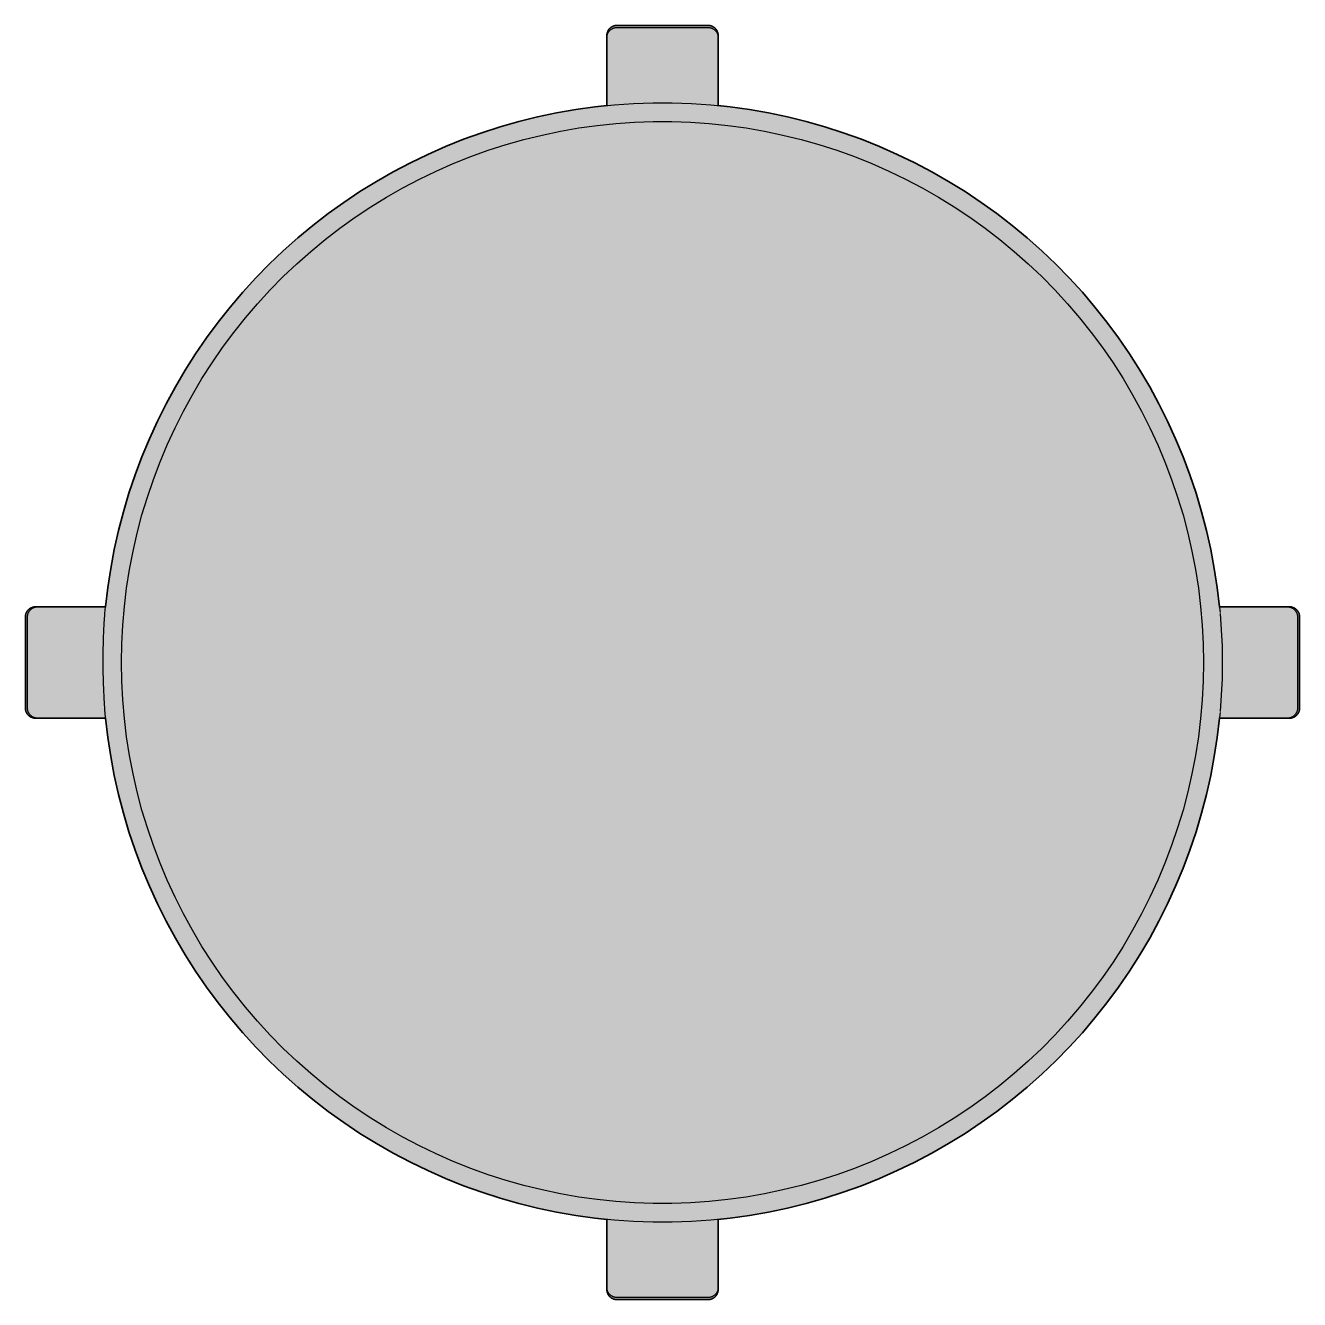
# Model space of a CAD drawing. Header units: millimetres. Extents: x 0 to 1155, y 0 to 480.
# Drawn here: x 766.2 to 1155.4, y 31.6 to 420.8 of the extents above; entities that cross this region are included whole.
import ezdxf

# ---------------------------------------------------------------- set-up
doc = ezdxf.new("R2010")
doc.units = ezdxf.units.MM
doc.layers.add('Blocks', color=7, linetype='Continuous')
doc.layers.add('Blocks$Fill', color=7, linetype='Continuous', true_color=0xffffff)
doc.layers.add('Blocks$Inner', color=7, linetype='Continuous', lineweight=25, true_color=0x007f00)
doc.layers.add('Blocks$Outline', color=7, linetype='Continuous', lineweight=35, true_color=0xff3f3f)

# ---------------------------------------------------------------- blocks, each defined once
blk = doc.blocks.new('Revolver Stool Top')
at = {"layer": 'Blocks$Fill'}
blk.add_hatch(color=256, dxfattribs=at).paths.add_polyline_path([(-233.48, 307.43), (-234.11, 307.43), (-234.22, 307.42), (-234.32, 307.42), (-234.43, 307.4), (-234.53, 307.39), (-234.63, 307.37), (-234.74, 307.34), (-234.84, 307.32), (-234.94, 307.29), (-235.04, 307.25), (-235.14, 307.22), (-235.24, 307.18), (-235.33, 307.13), (-235.42, 307.08), (-235.52, 307.03), (-235.61, 306.98), (-235.7, 306.92), (-235.78, 306.86), (-235.87, 306.8), (-235.95, 306.73), (-236.03, 306.67), (-236.11, 306.59), (-236.18, 306.52), (-236.25, 306.44), (-236.32, 306.36), (-236.39, 306.28), (-236.45, 306.2), (-236.51, 306.11), (-236.57, 306.03), (-236.63, 305.94), (-236.68, 305.84), (-236.73, 305.75), (-236.77, 305.66), (-236.81, 305.56), (-236.85, 305.46), (-236.89, 305.36), (-236.92, 305.26), (-236.94, 305.16), (-236.97, 305.06), (-236.99, 304.95), (-237.01, 304.85), (-237.02, 304.75), (-237.03, 304.64), (-237.03, 304.54), (-237.04, 276.43), (-237.03, 276.33), (-237.03, 276.22), (-237.02, 276.12), (-237.01, 276.01), (-236.99, 275.91), (-236.97, 275.8), (-236.94, 275.7), (-236.92, 275.6), (-236.89, 275.5), (-236.85, 275.4), (-236.81, 275.3), (-236.77, 275.21), (-236.73, 275.11), (-236.68, 275.02), (-236.63, 274.92), (-236.57, 274.83), (-236.51, 274.75), (-236.45, 274.66), (-236.39, 274.58), (-236.32, 274.5), (-236.25, 274.42), (-236.18, 274.34), (-236.11, 274.27), (-236.03, 274.19), (-235.95, 274.13), (-235.87, 274.06), (-235.78, 274), (-235.7, 273.94), (-235.61, 273.88), (-235.52, 273.83), (-235.42, 273.78), (-235.33, 273.73), (-235.24, 273.68), (-235.14, 273.64), (-235.04, 273.61), (-234.94, 273.57), (-234.84, 273.54), (-234.74, 273.52), (-234.63, 273.49), (-234.53, 273.47), (-234.43, 273.46), (-234.32, 273.45), (-234.22, 273.44), (-234.11, 273.43), (-234.01, 273.43), (-233.48, 273.43), (-212.59, 273.43), (-211.9, 267.55), (-211, 261.7), (-209.91, 255.88), (-208.61, 250.11), (-207.12, 244.38), (-205.42, 238.71), (-203.54, 233.1), (-201.45, 227.56), (-199.18, 222.09), (-196.72, 216.71), (-194.08, 211.41), (-191.25, 206.21), (-188.25, 201.11), (-185.07, 196.12), (-181.72, 191.24), (-178.21, 186.47), (-174.53, 181.84), (-170.69, 177.33), (-166.7, 172.96), (-162.56, 168.73), (-158.27, 164.64), (-153.85, 160.71), (-149.29, 156.93), (-144.61, 153.31), (-139.8, 149.86), (-134.88, 146.57), (-129.85, 143.46), (-124.71, 140.52), (-119.47, 137.77), (-114.14, 135.19), (-108.72, 132.8), (-103.23, 130.6), (-97.66, 128.59), (-92.03, 126.78), (-86.33, 125.16), (-80.59, 123.74), (-74.79, 122.52), (-68.96, 121.5), (-63.1, 120.68), (-59.43, 120.3), (-59.43, 99.42), (-59.43, 98.75), (-59.43, 98.65), (-59.42, 98.54), (-59.41, 98.44), (-59.39, 98.33), (-59.37, 98.23), (-59.35, 98.13), (-59.32, 98.02), (-59.29, 97.92), (-59.26, 97.82), (-59.22, 97.73), (-59.18, 97.63), (-59.13, 97.53), (-59.09, 97.44), (-59.04, 97.35), (-58.98, 97.26), (-58.93, 97.17), (-58.87, 97.08), (-58.8, 97), (-58.74, 96.91), (-58.67, 96.83), (-58.6, 96.76), (-58.52, 96.68), (-58.45, 96.61), (-58.37, 96.54), (-58.29, 96.47), (-58.2, 96.41), (-58.12, 96.35), (-58.03, 96.29), (-57.94, 96.24), (-57.85, 96.19), (-57.75, 96.14), (-57.66, 96.09), (-57.56, 96.05), (-57.46, 96.01), (-57.36, 95.98), (-57.26, 95.95), (-57.16, 95.92), (-57.06, 95.9), (-56.96, 95.87), (-56.85, 95.86), (-56.75, 95.84), (-56.64, 95.83), (-56.54, 95.83), (-56.43, 95.83), (-28.43, 95.83), (-28.33, 95.83), (-28.22, 95.83), (-28.12, 95.84), (-28.01, 95.86), (-27.91, 95.87), (-27.81, 95.9), (-27.7, 95.92), (-27.6, 95.95), (-27.5, 95.98), (-27.4, 96.01), (-27.3, 96.05), (-27.21, 96.09), (-27.11, 96.14), (-27.02, 96.19), (-26.93, 96.24), (-26.84, 96.29), (-26.75, 96.35), (-26.66, 96.41), (-26.58, 96.47), (-26.5, 96.54), (-26.42, 96.61), (-26.34, 96.68), (-26.27, 96.76), (-26.2, 96.83), (-26.13, 96.91), (-26.06, 97), (-26, 97.08), (-25.94, 97.17), (-25.88, 97.26), (-25.83, 97.35), (-25.78, 97.44), (-25.73, 97.53), (-25.69, 97.63), (-25.65, 97.73), (-25.61, 97.82), (-25.58, 97.92), (-25.55, 98.02), (-25.52, 98.13), (-25.5, 98.23), (-25.48, 98.33), (-25.46, 98.44), (-25.45, 98.54), (-25.44, 98.65), (-25.43, 98.75), (-25.43, 98.86), (-25.43, 99.42), (-25.43, 120.3), (-15.9, 121.5), (-10.07, 122.52), (-4.28, 123.74), (1.47, 125.16), (7.16, 126.78), (12.79, 128.59), (18.36, 130.6), (23.86, 132.8), (29.27, 135.19), (34.6, 137.77), (39.84, 140.52), (44.98, 143.46), (50.01, 146.57), (54.94, 149.86), (59.74, 153.31), (64.43, 156.93), (68.98, 160.71), (73.41, 164.64), (77.69, 168.73), (81.83, 172.96), (85.82, 177.33), (89.66, 181.84), (93.34, 186.47), (96.86, 191.24), (100.21, 196.12), (103.38, 201.11), (106.39, 206.21), (109.21, 211.41), (111.86, 216.71), (114.32, 222.09), (116.59, 227.56), (118.67, 233.1), (120.56, 238.71), (122.25, 244.38), (123.74, 250.11), (125.04, 255.88), (126.14, 261.7), (127.03, 267.55), (127.72, 273.43), (148.51, 273.43), (148.58, 273.43), (149.25, 273.43), (149.35, 273.44), (149.46, 273.45), (149.56, 273.46), (149.67, 273.47), (149.77, 273.49), (149.87, 273.52), (149.97, 273.54), (150.07, 273.57), (150.17, 273.61), (150.27, 273.64), (150.37, 273.68), (150.46, 273.73), (150.56, 273.78), (150.65, 273.83), (150.74, 273.88), (150.83, 273.94), (150.92, 274), (151, 274.06), (151.08, 274.13), (151.16, 274.19), (151.24, 274.27), (151.31, 274.34), (151.39, 274.42), (151.46, 274.5), (151.52, 274.58), (151.59, 274.66), (151.65, 274.75), (151.71, 274.83), (151.76, 274.92), (151.81, 275.02), (151.86, 275.11), (151.9, 275.21), (151.95, 275.3), (151.98, 275.4), (152.02, 275.5), (152.05, 275.6), (152.08, 275.7), (152.1, 275.8), (152.12, 275.91), (152.14, 276.01), (152.15, 276.12), (152.16, 276.22), (152.17, 276.33), (152.17, 276.43), (152.17, 304.43), (152.17, 304.54), (152.16, 304.64), (152.15, 304.75), (152.14, 304.85), (152.12, 304.95), (152.1, 305.06), (152.08, 305.16), (152.05, 305.26), (152.02, 305.36), (151.98, 305.46), (151.95, 305.56), (151.9, 305.66), (151.86, 305.75), (151.81, 305.84), (151.76, 305.94), (151.71, 306.03), (151.65, 306.11), (151.59, 306.2), (151.52, 306.28), (151.46, 306.36), (151.39, 306.44), (151.31, 306.52), (151.24, 306.59), (151.16, 306.67), (151.08, 306.73), (151, 306.8), (150.92, 306.86), (150.83, 306.92), (150.74, 306.98), (150.65, 307.03), (150.56, 307.08), (150.46, 307.13), (150.37, 307.18), (150.27, 307.22), (150.17, 307.25), (150.07, 307.29), (149.97, 307.32), (149.87, 307.34), (149.77, 307.37), (149.67, 307.39), (149.56, 307.4), (149.46, 307.42), (149.35, 307.42), (149.25, 307.43), (149.14, 307.43), (148.58, 307.43), (127.72, 307.43), (127.03, 313.31), (126.14, 319.16), (125.04, 324.98), (123.74, 330.75), (122.25, 336.48), (120.56, 342.15), (118.67, 347.76), (116.59, 353.3), (114.32, 358.77), (111.86, 364.15), (109.21, 369.45), (106.39, 374.65), (103.38, 379.75), (100.21, 384.74), (96.86, 389.62), (93.34, 394.39), (89.66, 399.02), (85.82, 403.53), (81.83, 407.9), (77.69, 412.13), (73.41, 416.22), (68.98, 420.15), (64.43, 423.93), (59.74, 427.55), (54.94, 431), (50.01, 434.29), (44.98, 437.4), (39.84, 440.34), (34.6, 443.09), (29.27, 445.67), (23.86, 448.06), (18.36, 450.26), (12.79, 452.27), (7.16, 454.08), (1.47, 455.7), (-4.28, 457.12), (-10.07, 458.34), (-15.9, 459.36), (-21.77, 460.18), (-25.43, 460.56), (-25.43, 481.44), (-25.43, 482.11), (-25.44, 482.22), (-25.45, 482.32), (-25.46, 482.42), (-25.48, 482.53), (-25.5, 482.63), (-25.52, 482.73), (-25.55, 482.84), (-25.58, 482.94), (-25.61, 483.04), (-25.65, 483.14), (-25.69, 483.23), (-25.73, 483.33), (-25.78, 483.42), (-25.83, 483.51), (-25.88, 483.6), (-25.94, 483.69), (-26, 483.78), (-26.06, 483.86), (-26.13, 483.95), (-26.2, 484.03), (-26.27, 484.1), (-26.34, 484.18), (-26.42, 484.25), (-26.5, 484.32), (-26.58, 484.39), (-26.66, 484.45), (-26.75, 484.51), (-26.84, 484.57), (-26.93, 484.62), (-27.02, 484.67), (-27.11, 484.72), (-27.21, 484.77), (-27.3, 484.81), (-27.4, 484.85), (-27.5, 484.88), (-27.6, 484.91), (-27.7, 484.94), (-27.81, 484.97), (-27.91, 484.99), (-28.01, 485), (-28.12, 485.02), (-28.22, 485.03), (-28.33, 485.03), (-56.43, 485.03), (-56.54, 485.03), (-56.64, 485.03), (-56.75, 485.02), (-56.85, 485), (-56.96, 484.99), (-57.06, 484.97), (-57.16, 484.94), (-57.26, 484.91), (-57.36, 484.88), (-57.46, 484.85), (-57.56, 484.81), (-57.66, 484.77), (-57.75, 484.72), (-57.85, 484.67), (-57.94, 484.62), (-58.03, 484.57), (-58.12, 484.51), (-58.2, 484.45), (-58.29, 484.39), (-58.37, 484.32), (-58.45, 484.25), (-58.52, 484.18), (-58.6, 484.1), (-58.67, 484.03), (-58.74, 483.95), (-58.8, 483.86), (-58.87, 483.78), (-58.93, 483.69), (-58.98, 483.6), (-59.04, 483.51), (-59.09, 483.42), (-59.13, 483.33), (-59.18, 483.23), (-59.22, 483.14), (-59.26, 483.04), (-59.29, 482.94), (-59.32, 482.84), (-59.35, 482.73), (-59.37, 482.63), (-59.39, 482.53), (-59.41, 482.42), (-59.42, 482.32), (-59.43, 482.22), (-59.43, 482.11), (-59.43, 482), (-59.43, 481.44), (-59.43, 460.56), (-68.96, 459.36), (-74.79, 458.34), (-80.59, 457.12), (-86.33, 455.7), (-92.03, 454.08), (-97.66, 452.27), (-103.23, 450.26), (-108.72, 448.06), (-114.14, 445.67), (-119.47, 443.09), (-124.71, 440.34), (-129.85, 437.4), (-134.88, 434.29), (-139.8, 431), (-144.61, 427.55), (-149.29, 423.93), (-153.85, 420.15), (-158.27, 416.22), (-162.56, 412.13), (-166.7, 407.9), (-170.69, 403.53), (-174.53, 399.02), (-178.21, 394.39), (-181.72, 389.62), (-185.07, 384.74), (-188.25, 379.75), (-191.25, 374.65), (-194.08, 369.45), (-196.72, 364.15), (-199.18, 358.77), (-201.46, 353.3), (-203.54, 347.76), (-205.42, 342.15), (-207.12, 336.48), (-208.61, 330.75), (-209.91, 324.98), (-211, 319.16), (-211.9, 313.31), (-212.59, 307.43), (-233.38, 307.43)], flags=0)
at = {"layer": 'Blocks$Inner'}
for p, q in [((127.74, 307.21), (127.88, 305.75)), ((127.88, 275.11), (127.74, 273.65))]:
    blk.add_line(p, q, dxfattribs=at)
for points in [[(-25.43, 481.44), (-25.43, 482), (-25.43, 482.11), (-25.44, 482.22), (-25.45, 482.32), (-25.46, 482.42), (-25.48, 482.53), (-25.5, 482.63), (-25.52, 482.73), (-25.55, 482.84), (-25.58, 482.94), (-25.61, 483.04), (-25.65, 483.14), (-25.69, 483.23), (-25.73, 483.33), (-25.78, 483.42), (-25.83, 483.51), (-25.88, 483.6), (-25.94, 483.69), (-26, 483.78), (-26.06, 483.86), (-26.13, 483.95), (-26.2, 484.03), (-26.27, 484.1), (-26.34, 484.18), (-26.42, 484.25), (-26.5, 484.32), (-26.58, 484.39), (-26.66, 484.45), (-26.75, 484.51), (-26.84, 484.57), (-26.93, 484.62), (-27.02, 484.67), (-27.11, 484.72), (-27.21, 484.77), (-27.3, 484.81), (-27.4, 484.85), (-27.5, 484.88), (-27.6, 484.91), (-27.7, 484.94), (-27.81, 484.97), (-27.91, 484.99), (-28.01, 485), (-28.12, 485.02), (-28.22, 485.03), (-28.33, 485.03), (-56.43, 485.03), (-56.54, 485.03), (-56.64, 485.03), (-56.75, 485.02), (-56.85, 485), (-56.96, 484.99), (-57.06, 484.97), (-57.16, 484.94), (-57.26, 484.91), (-57.36, 484.88), (-57.46, 484.85), (-57.56, 484.81), (-57.66, 484.77), (-57.75, 484.72), (-57.85, 484.67), (-57.94, 484.62), (-58.03, 484.57), (-58.12, 484.51), (-58.2, 484.45), (-58.29, 484.39), (-58.37, 484.32), (-58.45, 484.25), (-58.52, 484.18), (-58.6, 484.1), (-58.67, 484.03), (-58.74, 483.95), (-58.8, 483.86), (-58.87, 483.78), (-58.93, 483.69), (-58.98, 483.6), (-59.04, 483.51), (-59.09, 483.42), (-59.13, 483.33), (-59.18, 483.23), (-59.22, 483.14), (-59.26, 483.04), (-59.29, 482.94), (-59.32, 482.84), (-59.35, 482.73), (-59.37, 482.63), (-59.39, 482.53), (-59.41, 482.42), (-59.42, 482.32), (-59.43, 482.22), (-59.43, 482.11), (-59.43, 482), (-59.43, 481.44)], [(-59.43, 460.56), (-59.43, 481.37), (-59.43, 481.48), (-59.43, 481.58), (-59.42, 481.69), (-59.41, 481.79), (-59.39, 481.9), (-59.37, 482), (-59.35, 482.1), (-59.32, 482.2), (-59.29, 482.3), (-59.26, 482.4), (-59.22, 482.5), (-59.18, 482.6), (-59.13, 482.7), (-59.09, 482.79), (-59.04, 482.88), (-58.98, 482.97), (-58.93, 483.06), (-58.87, 483.15), (-58.8, 483.23), (-58.74, 483.31), (-58.67, 483.39), (-58.6, 483.47), (-58.52, 483.55), (-58.45, 483.62), (-58.37, 483.69), (-58.29, 483.75), (-58.2, 483.82), (-58.12, 483.88), (-58.03, 483.94), (-57.94, 483.99), (-57.85, 484.04), (-57.75, 484.09), (-57.66, 484.14), (-57.56, 484.18), (-57.46, 484.22), (-57.36, 484.25), (-57.26, 484.28), (-57.16, 484.31), (-57.06, 484.33), (-56.96, 484.35), (-56.85, 484.37), (-56.75, 484.38), (-56.64, 484.39), (-56.54, 484.4), (-56.43, 484.4), (-28.33, 484.4), (-28.22, 484.39), (-28.12, 484.38), (-28.01, 484.37), (-27.91, 484.35), (-27.81, 484.33), (-27.7, 484.31), (-27.6, 484.28), (-27.5, 484.25), (-27.4, 484.22), (-27.3, 484.18), (-27.21, 484.14), (-27.11, 484.09), (-27.02, 484.04), (-26.93, 483.99), (-26.84, 483.94), (-26.75, 483.88), (-26.66, 483.82), (-26.58, 483.75), (-26.5, 483.69), (-26.42, 483.62), (-26.34, 483.55), (-26.27, 483.47), (-26.2, 483.39), (-26.13, 483.31), (-26.06, 483.23), (-26, 483.15), (-25.94, 483.06), (-25.88, 482.97), (-25.83, 482.88), (-25.78, 482.79), (-25.73, 482.7), (-25.69, 482.6), (-25.65, 482.5), (-25.61, 482.4), (-25.58, 482.3), (-25.55, 482.2), (-25.52, 482.1), (-25.5, 482), (-25.48, 481.9), (-25.46, 481.79), (-25.45, 481.69), (-25.44, 481.58), (-25.43, 481.48), (-25.43, 481.37), (-25.43, 460.56)], [(-233.44, 273.43), (-234.01, 273.43), (-234.11, 273.43), (-234.22, 273.44), (-234.32, 273.45), (-234.43, 273.46), (-234.53, 273.47), (-234.63, 273.49), (-234.74, 273.52), (-234.84, 273.54), (-234.94, 273.57), (-235.04, 273.61), (-235.14, 273.64), (-235.24, 273.68), (-235.33, 273.73), (-235.42, 273.78), (-235.52, 273.83), (-235.61, 273.88), (-235.7, 273.94), (-235.78, 274), (-235.87, 274.06), (-235.95, 274.13), (-236.03, 274.19), (-236.11, 274.27), (-236.18, 274.34), (-236.25, 274.42), (-236.32, 274.5), (-236.39, 274.58), (-236.45, 274.66), (-236.51, 274.75), (-236.57, 274.83), (-236.63, 274.92), (-236.68, 275.02), (-236.73, 275.11), (-236.77, 275.21), (-236.81, 275.3), (-236.85, 275.4), (-236.89, 275.5), (-236.92, 275.6), (-236.94, 275.7), (-236.97, 275.8), (-236.99, 275.91), (-237.01, 276.01), (-237.02, 276.12), (-237.03, 276.22), (-237.03, 276.33), (-237.04, 276.43), (-237.03, 304.54), (-237.03, 304.64), (-237.02, 304.75), (-237.01, 304.85), (-236.99, 304.95), (-236.97, 305.06), (-236.94, 305.16), (-236.92, 305.26), (-236.89, 305.36), (-236.85, 305.46), (-236.81, 305.56), (-236.77, 305.66), (-236.73, 305.75), (-236.68, 305.84), (-236.63, 305.94), (-236.57, 306.03), (-236.51, 306.11), (-236.45, 306.2), (-236.39, 306.28), (-236.32, 306.36), (-236.25, 306.44), (-236.18, 306.52), (-236.11, 306.59), (-236.03, 306.67), (-235.95, 306.73), (-235.87, 306.8), (-235.78, 306.86), (-235.7, 306.92), (-235.61, 306.98), (-235.52, 307.03), (-235.42, 307.08), (-235.33, 307.13), (-235.24, 307.18), (-235.14, 307.22), (-235.04, 307.25), (-234.94, 307.29), (-234.84, 307.32), (-234.74, 307.34), (-234.63, 307.37), (-234.53, 307.39), (-234.43, 307.4), (-234.32, 307.42), (-234.22, 307.42), (-234.11, 307.43), (-234.01, 307.43), (-233.44, 307.43)], [(-212.77, 305.43), (-212.59, 307.43)], [(127.91, 305.43), (128.27, 300.44), (128.49, 295.44), (128.57, 290.43), (128.49, 285.42), (128.27, 280.42), (127.91, 275.43)], [(148.58, 273.43), (149.14, 273.43), (149.25, 273.43), (149.35, 273.44), (149.46, 273.45), (149.56, 273.46), (149.67, 273.47), (149.77, 273.49), (149.87, 273.52), (149.97, 273.54), (150.07, 273.57), (150.17, 273.61), (150.27, 273.64), (150.37, 273.68), (150.46, 273.73), (150.56, 273.78), (150.65, 273.83), (150.74, 273.88), (150.83, 273.94), (150.92, 274), (151, 274.06), (151.08, 274.13), (151.16, 274.19), (151.24, 274.27), (151.31, 274.34), (151.39, 274.42), (151.46, 274.5), (151.52, 274.58), (151.59, 274.66), (151.65, 274.75), (151.71, 274.83), (151.76, 274.92), (151.81, 275.02), (151.86, 275.11), (151.9, 275.21), (151.95, 275.3), (151.98, 275.4), (152.02, 275.5), (152.05, 275.6), (152.08, 275.7), (152.1, 275.8), (152.12, 275.91), (152.14, 276.01), (152.15, 276.12), (152.16, 276.22), (152.17, 276.33), (152.17, 276.43), (152.17, 304.43), (152.17, 304.54), (152.16, 304.64), (152.15, 304.75), (152.14, 304.85), (152.12, 304.95), (152.1, 305.06), (152.08, 305.16), (152.05, 305.26), (152.02, 305.36), (151.98, 305.46), (151.95, 305.56), (151.9, 305.66), (151.86, 305.75), (151.81, 305.84), (151.76, 305.94), (151.71, 306.03), (151.65, 306.11), (151.59, 306.2), (151.52, 306.28), (151.46, 306.36), (151.39, 306.44), (151.31, 306.52), (151.24, 306.59), (151.16, 306.67), (151.08, 306.73), (151, 306.8), (150.92, 306.86), (150.83, 306.92), (150.74, 306.98), (150.65, 307.03), (150.56, 307.08), (150.46, 307.13), (150.37, 307.18), (150.27, 307.22), (150.17, 307.25), (150.07, 307.29), (149.97, 307.32), (149.87, 307.34), (149.77, 307.37), (149.67, 307.39), (149.56, 307.4), (149.46, 307.42), (149.35, 307.42), (149.25, 307.43), (149.14, 307.43), (148.58, 307.43)], [(-25.43, 120.3), (-25.43, 99.49), (-25.43, 99.38), (-25.44, 99.28), (-25.45, 99.17), (-25.46, 99.07), (-25.48, 98.96), (-25.5, 98.86), (-25.52, 98.76), (-25.55, 98.66), (-25.58, 98.56), (-25.61, 98.46), (-25.65, 98.36), (-25.69, 98.26), (-25.73, 98.17), (-25.78, 98.07), (-25.83, 97.98), (-25.88, 97.89), (-25.94, 97.8), (-26, 97.71), (-26.06, 97.63), (-26.13, 97.55), (-26.2, 97.47), (-26.27, 97.39), (-26.34, 97.32), (-26.42, 97.24), (-26.5, 97.17), (-26.58, 97.11), (-26.66, 97.04), (-26.75, 96.98), (-26.84, 96.92), (-26.93, 96.87), (-27.02, 96.82), (-27.11, 96.77), (-27.21, 96.73), (-27.3, 96.68), (-27.4, 96.65), (-27.5, 96.61), (-27.6, 96.58), (-27.7, 96.55), (-27.81, 96.53), (-27.91, 96.51), (-28.01, 96.49), (-28.12, 96.48), (-28.22, 96.47), (-28.33, 96.46), (-28.43, 96.46), (-56.43, 96.46), (-56.54, 96.46), (-56.64, 96.47), (-56.75, 96.48), (-56.85, 96.49), (-56.96, 96.51), (-57.06, 96.53), (-57.16, 96.55), (-57.26, 96.58), (-57.36, 96.61), (-57.46, 96.65), (-57.56, 96.68), (-57.66, 96.73), (-57.75, 96.77), (-57.85, 96.82), (-57.94, 96.87), (-58.03, 96.92), (-58.12, 96.98), (-58.2, 97.04), (-58.29, 97.11), (-58.37, 97.17), (-58.45, 97.24), (-58.52, 97.32), (-58.6, 97.39), (-58.67, 97.47), (-58.74, 97.55), (-58.8, 97.63), (-58.87, 97.71), (-58.93, 97.8), (-58.98, 97.89), (-59.04, 97.98), (-59.09, 98.07), (-59.13, 98.17), (-59.18, 98.26), (-59.22, 98.36), (-59.26, 98.46), (-59.29, 98.56), (-59.32, 98.66), (-59.35, 98.76), (-59.37, 98.86), (-59.39, 98.96), (-59.41, 99.07), (-59.42, 99.17), (-59.43, 99.28), (-59.43, 99.38), (-59.43, 99.49), (-59.43, 120.3)], [(-59.43, 99.42), (-59.43, 98.86), (-59.43, 98.75), (-59.43, 98.65), (-59.42, 98.54), (-59.41, 98.44), (-59.39, 98.33), (-59.37, 98.23), (-59.35, 98.13), (-59.32, 98.02), (-59.29, 97.92), (-59.26, 97.82), (-59.22, 97.73), (-59.18, 97.63), (-59.13, 97.53), (-59.09, 97.44), (-59.04, 97.35), (-58.98, 97.26), (-58.93, 97.17), (-58.87, 97.08), (-58.8, 97), (-58.74, 96.91), (-58.67, 96.83), (-58.6, 96.76), (-58.52, 96.68), (-58.45, 96.61), (-58.37, 96.54), (-58.29, 96.47), (-58.2, 96.41), (-58.12, 96.35), (-58.03, 96.29), (-57.94, 96.24), (-57.85, 96.19), (-57.75, 96.14), (-57.66, 96.09), (-57.56, 96.05), (-57.46, 96.01), (-57.36, 95.98), (-57.26, 95.95), (-57.16, 95.92), (-57.06, 95.9), (-56.96, 95.87), (-56.85, 95.86), (-56.75, 95.84), (-56.64, 95.83), (-56.54, 95.83), (-56.43, 95.83), (-28.43, 95.83), (-28.33, 95.83), (-28.22, 95.83), (-28.12, 95.84), (-28.01, 95.86), (-27.91, 95.87), (-27.81, 95.9), (-27.7, 95.92), (-27.6, 95.95), (-27.5, 95.98), (-27.4, 96.01), (-27.3, 96.05), (-27.21, 96.09), (-27.11, 96.14), (-27.02, 96.19), (-26.93, 96.24), (-26.84, 96.29), (-26.75, 96.35), (-26.66, 96.41), (-26.58, 96.47), (-26.5, 96.54), (-26.42, 96.61), (-26.34, 96.68), (-26.27, 96.76), (-26.2, 96.83), (-26.13, 96.91), (-26.06, 97), (-26, 97.08), (-25.94, 97.17), (-25.88, 97.26), (-25.83, 97.35), (-25.78, 97.44), (-25.73, 97.53), (-25.69, 97.63), (-25.65, 97.73), (-25.61, 97.82), (-25.58, 97.92), (-25.55, 98.02), (-25.52, 98.13), (-25.5, 98.23), (-25.48, 98.33), (-25.46, 98.44), (-25.45, 98.54), (-25.44, 98.65), (-25.43, 98.75), (-25.43, 98.86), (-25.43, 99.42)]]:
    blk.add_lwpolyline(points, dxfattribs=at)
for points in [[(-236.4, 304.54), (-236.4, 304.64), (-236.39, 304.75), (-236.37, 304.85), (-236.36, 304.95), (-236.34, 305.06), (-236.31, 305.16), (-236.28, 305.26), (-236.25, 305.36), (-236.22, 305.46), (-236.18, 305.56), (-236.14, 305.66), (-236.09, 305.75), (-236.04, 305.84), (-235.99, 305.94), (-235.94, 306.03), (-235.88, 306.11), (-235.82, 306.2), (-235.76, 306.28), (-235.69, 306.36), (-235.62, 306.44), (-235.55, 306.52), (-235.47, 306.59), (-235.4, 306.67), (-235.32, 306.73), (-235.23, 306.8), (-235.15, 306.86), (-235.06, 306.92), (-234.98, 306.98), (-234.88, 307.03), (-234.79, 307.08), (-234.7, 307.13), (-234.6, 307.18), (-234.51, 307.22), (-234.41, 307.25), (-234.31, 307.29), (-234.21, 307.32), (-234.11, 307.34), (-234, 307.37), (-233.9, 307.39), (-233.79, 307.4), (-233.69, 307.42), (-233.59, 307.42), (-233.48, 307.43), (-233.38, 307.43), (-212.59, 307.43), (-211.9, 313.31), (-211, 319.16), (-209.91, 324.98), (-208.61, 330.75), (-207.12, 336.48), (-205.42, 342.15), (-203.54, 347.76), (-201.46, 353.3), (-199.18, 358.77), (-196.72, 364.15), (-194.08, 369.45), (-191.25, 374.65), (-188.25, 379.75), (-185.07, 384.74), (-181.72, 389.62), (-178.21, 394.39), (-174.53, 399.02), (-170.69, 403.53), (-166.7, 407.9), (-162.56, 412.13), (-158.27, 416.22), (-153.85, 420.15), (-149.29, 423.93), (-144.61, 427.55), (-139.8, 431), (-134.88, 434.29), (-129.85, 437.4), (-124.71, 440.34), (-119.47, 443.09), (-114.14, 445.67), (-108.72, 448.06), (-103.23, 450.26), (-97.66, 452.27), (-92.03, 454.08), (-86.33, 455.7), (-80.59, 457.12), (-74.79, 458.34), (-68.96, 459.36), (-63.1, 460.18), (-57.21, 460.79), (-51.31, 461.2), (-45.39, 461.4), (-39.47, 461.4), (-33.56, 461.2), (-27.65, 460.79), (-21.77, 460.18), (-15.9, 459.36), (-10.07, 458.34), (-4.28, 457.12), (1.47, 455.7), (7.16, 454.08), (12.79, 452.27), (18.36, 450.26), (23.86, 448.06), (29.27, 445.67), (34.6, 443.09), (39.84, 440.34), (44.98, 437.4), (50.01, 434.29), (54.94, 431), (59.74, 427.55), (64.43, 423.93), (68.98, 420.15), (73.41, 416.22), (77.69, 412.13), (81.83, 407.9), (85.82, 403.53), (89.66, 399.02), (93.34, 394.39), (96.86, 389.62), (100.21, 384.74), (103.38, 379.75), (106.39, 374.65), (109.21, 369.45), (111.86, 364.15), (114.32, 358.77), (116.59, 353.3), (118.67, 347.76), (120.56, 342.15), (122.25, 336.48), (123.74, 330.75), (125.04, 324.98), (126.14, 319.16), (127.03, 313.31), (127.72, 307.43), (148.51, 307.43), (148.61, 307.43), (148.72, 307.42), (148.82, 307.42), (148.93, 307.4), (149.03, 307.39), (149.14, 307.37), (149.24, 307.34), (149.34, 307.32), (149.44, 307.29), (149.54, 307.25), (149.64, 307.22), (149.74, 307.18), (149.83, 307.13), (149.93, 307.08), (150.02, 307.03), (150.11, 306.98), (150.2, 306.92), (150.28, 306.86), (150.37, 306.8), (150.45, 306.73), (150.53, 306.67), (150.61, 306.59), (150.68, 306.52), (150.75, 306.44), (150.82, 306.36), (150.89, 306.28), (150.95, 306.2), (151.01, 306.11), (151.07, 306.03), (151.13, 305.94), (151.18, 305.84), (151.23, 305.75), (151.27, 305.66), (151.31, 305.56), (151.35, 305.46), (151.39, 305.36), (151.42, 305.26), (151.45, 305.16), (151.47, 305.06), (151.49, 304.95), (151.51, 304.85), (151.52, 304.75), (151.53, 304.64), (151.54, 304.54), (151.54, 304.43), (151.54, 276.43), (151.54, 276.33), (151.53, 276.22), (151.52, 276.12), (151.51, 276.01), (151.49, 275.91), (151.47, 275.8), (151.45, 275.7), (151.42, 275.6), (151.39, 275.5), (151.35, 275.4), (151.31, 275.3), (151.27, 275.21), (151.23, 275.11), (151.18, 275.02), (151.13, 274.92), (151.07, 274.83), (151.01, 274.75), (150.95, 274.66), (150.89, 274.58), (150.82, 274.5), (150.75, 274.42), (150.68, 274.34), (150.61, 274.27), (150.53, 274.19), (150.45, 274.13), (150.37, 274.06), (150.28, 274), (150.2, 273.94), (150.11, 273.88), (150.02, 273.83), (149.93, 273.78), (149.83, 273.73), (149.74, 273.68), (149.64, 273.64), (149.54, 273.61), (149.44, 273.57), (149.34, 273.54), (149.24, 273.52), (149.14, 273.49), (149.03, 273.47), (148.93, 273.46), (148.82, 273.45), (148.72, 273.44), (148.61, 273.43), (148.51, 273.43), (127.72, 273.43), (127.03, 267.55), (126.14, 261.7), (125.04, 255.88), (123.74, 250.11), (122.25, 244.38), (120.56, 238.71), (118.67, 233.1), (116.59, 227.56), (114.32, 222.09), (111.86, 216.71), (109.21, 211.41), (106.39, 206.21), (103.38, 201.11), (100.21, 196.12), (96.86, 191.24), (93.34, 186.47), (89.66, 181.84), (85.82, 177.33), (81.83, 172.96), (77.69, 168.73), (73.41, 164.64), (68.98, 160.71), (64.43, 156.93), (59.74, 153.31), (54.94, 149.86), (50.01, 146.57), (44.98, 143.46), (39.84, 140.52), (34.6, 137.77), (29.27, 135.19), (23.86, 132.8), (18.36, 130.6), (12.79, 128.59), (7.16, 126.78), (1.47, 125.16), (-4.28, 123.74), (-10.07, 122.52), (-15.9, 121.5), (-21.77, 120.68), (-27.65, 120.07), (-33.56, 119.66), (-39.47, 119.46), (-45.39, 119.46), (-51.31, 119.66), (-57.21, 120.07), (-63.1, 120.68), (-68.96, 121.5), (-74.79, 122.52), (-80.59, 123.74), (-86.33, 125.16), (-92.03, 126.78), (-97.66, 128.59), (-103.23, 130.6), (-108.72, 132.8), (-114.14, 135.19), (-119.47, 137.77), (-124.71, 140.52), (-129.85, 143.46), (-134.88, 146.57), (-139.8, 149.86), (-144.61, 153.31), (-149.29, 156.93), (-153.85, 160.71), (-158.27, 164.64), (-162.56, 168.73), (-166.7, 172.96), (-170.69, 177.33), (-174.53, 181.84), (-178.21, 186.47), (-181.72, 191.24), (-185.07, 196.12), (-188.25, 201.11), (-191.25, 206.21), (-194.08, 211.41), (-196.72, 216.71), (-199.18, 222.09), (-201.45, 227.56), (-203.54, 233.1), (-205.42, 238.71), (-207.12, 244.38), (-208.61, 250.11), (-209.91, 255.88), (-211, 261.7), (-211.9, 267.55), (-212.59, 273.43), (-233.38, 273.43), (-233.48, 273.43), (-233.59, 273.44), (-233.69, 273.45), (-233.79, 273.46), (-233.9, 273.47), (-234, 273.49), (-234.11, 273.52), (-234.21, 273.54), (-234.31, 273.57), (-234.41, 273.61), (-234.51, 273.64), (-234.6, 273.68), (-234.7, 273.73), (-234.79, 273.78), (-234.88, 273.83), (-234.98, 273.88), (-235.06, 273.94), (-235.15, 274), (-235.23, 274.06), (-235.32, 274.13), (-235.4, 274.19), (-235.47, 274.27), (-235.55, 274.34), (-235.62, 274.42), (-235.69, 274.5), (-235.76, 274.58), (-235.82, 274.66), (-235.88, 274.75), (-235.94, 274.83), (-235.99, 274.92), (-236.04, 275.02), (-236.09, 275.11), (-236.14, 275.21), (-236.18, 275.3), (-236.22, 275.4), (-236.25, 275.5), (-236.28, 275.6), (-236.31, 275.7), (-236.34, 275.8), (-236.36, 275.91), (-236.37, 276.01), (-236.39, 276.12), (-236.4, 276.22), (-236.4, 276.33), (-236.4, 276.43)], [(-207.61, 284.73), (-207.71, 290.43), (-207.61, 296.14), (-207.32, 301.83), (-206.83, 307.52), (-206.14, 313.18), (-205.25, 318.82), (-204.18, 324.42), (-202.91, 329.98), (-201.45, 335.5), (-199.8, 340.96), (-197.96, 346.36), (-195.94, 351.7), (-193.73, 356.96), (-191.34, 362.14), (-188.78, 367.24), (-186.04, 372.24), (-183.13, 377.15), (-180.05, 381.96), (-176.81, 386.65), (-173.41, 391.23), (-169.85, 395.69), (-166.15, 400.03), (-162.29, 404.23), (-158.29, 408.3), (-154.15, 412.23), (-149.88, 416.02), (-145.48, 419.65), (-140.96, 423.13), (-136.32, 426.45), (-131.57, 429.61), (-126.71, 432.6), (-121.76, 435.43), (-116.7, 438.08), (-111.56, 440.56), (-106.34, 442.85), (-101.04, 444.97), (-95.67, 446.9), (-90.24, 448.64), (-84.75, 450.2), (-79.21, 451.56), (-73.63, 452.74), (-68.01, 453.72), (-62.36, 454.5), (-56.68, 455.09), (-50.99, 455.49), (-45.29, 455.68), (-39.58, 455.68), (-33.88, 455.49), (-28.19, 455.09), (-22.51, 454.5), (-16.86, 453.72), (-11.24, 452.74), (-5.66, 451.56), (-0.12, 450.2), (5.37, 448.64), (10.81, 446.9), (16.18, 444.97), (21.47, 442.85), (26.7, 440.56), (31.84, 438.08), (36.89, 435.43), (41.85, 432.6), (46.7, 429.61), (51.46, 426.45), (56.09, 423.13), (60.62, 419.65), (65.01, 416.02), (69.29, 412.23), (73.42, 408.3), (77.42, 404.23), (81.28, 400.03), (84.99, 395.69), (88.55, 391.23), (91.95, 386.65), (95.19, 381.96), (98.27, 377.15), (101.17, 372.24), (103.91, 367.24), (106.48, 362.14), (108.86, 356.96), (111.07, 351.7), (113.09, 346.36), (114.93, 340.96), (116.58, 335.5), (118.04, 329.98), (119.31, 324.42), (120.39, 318.82), (121.27, 313.18), (121.96, 307.52), (122.45, 301.83), (122.75, 296.14), (122.84, 290.43), (122.75, 284.73), (122.45, 279.03), (121.96, 273.34), (121.27, 267.68), (120.39, 262.04), (119.31, 256.44), (118.04, 250.88), (116.58, 245.36), (114.93, 239.9), (113.09, 234.5), (111.07, 229.16), (108.86, 223.9), (106.48, 218.72), (103.91, 213.62), (101.17, 208.62), (98.27, 203.71), (95.19, 198.9), (91.95, 194.21), (88.55, 189.63), (84.99, 185.17), (81.28, 180.83), (77.42, 176.63), (73.42, 172.56), (69.29, 168.63), (65.01, 164.84), (60.62, 161.21), (56.09, 157.73), (51.46, 154.41), (46.7, 151.25), (41.85, 148.26), (36.89, 145.43), (31.84, 142.78), (26.7, 140.3), (21.47, 138.01), (16.18, 135.89), (10.81, 133.96), (5.37, 132.22), (-0.12, 130.66), (-5.66, 129.3), (-11.24, 128.12), (-16.86, 127.14), (-22.51, 126.36), (-28.19, 125.77), (-33.88, 125.37), (-39.58, 125.18), (-45.29, 125.18), (-50.99, 125.37), (-56.68, 125.77), (-62.36, 126.36), (-68.01, 127.14), (-73.63, 128.12), (-79.21, 129.3), (-84.75, 130.66), (-90.24, 132.22), (-95.67, 133.96), (-101.04, 135.89), (-106.34, 138.01), (-111.56, 140.3), (-116.7, 142.78), (-121.76, 145.43), (-126.71, 148.26), (-131.57, 151.25), (-136.32, 154.41), (-140.96, 157.73), (-145.48, 161.21), (-149.88, 164.84), (-154.15, 168.63), (-158.29, 172.56), (-162.29, 176.63), (-166.15, 180.83), (-169.85, 185.17), (-173.41, 189.63), (-176.81, 194.21), (-180.05, 198.9), (-183.13, 203.71), (-186.04, 208.62), (-188.78, 213.62), (-191.34, 218.72), (-193.73, 223.9), (-195.94, 229.16), (-197.96, 234.5), (-199.8, 239.9), (-201.45, 245.36), (-202.91, 250.88), (-204.18, 256.44), (-205.25, 262.04), (-206.14, 267.68), (-206.83, 273.34), (-207.32, 279.03)]]:
    blk.add_lwpolyline(points, close=True, dxfattribs=at)
blk.add_open_spline([(-212.59, 273.43), (-213.93, 290.45), (-212.77, 305.43)], degree=2, dxfattribs=at)
at = {"layer": 'Blocks$Outline'}
for points in [[(-25.43, 481.44), (-25.43, 482), (-25.43, 482.11), (-25.44, 482.22), (-25.45, 482.32), (-25.46, 482.42), (-25.48, 482.53), (-25.5, 482.63), (-25.52, 482.73), (-25.55, 482.84), (-25.58, 482.94), (-25.61, 483.04), (-25.65, 483.14), (-25.69, 483.23), (-25.73, 483.33), (-25.78, 483.42), (-25.83, 483.51), (-25.88, 483.6), (-25.94, 483.69), (-26, 483.78), (-26.06, 483.86), (-26.13, 483.95), (-26.2, 484.03), (-26.27, 484.1), (-26.34, 484.18), (-26.42, 484.25), (-26.5, 484.32), (-26.58, 484.39), (-26.66, 484.45), (-26.75, 484.51), (-26.84, 484.57), (-26.93, 484.62), (-27.02, 484.67), (-27.11, 484.72), (-27.21, 484.77), (-27.3, 484.81), (-27.4, 484.85), (-27.5, 484.88), (-27.6, 484.91), (-27.7, 484.94), (-27.81, 484.97), (-27.91, 484.99), (-28.01, 485), (-28.12, 485.02), (-28.22, 485.03), (-28.33, 485.03), (-56.43, 485.03), (-56.54, 485.03), (-56.64, 485.03), (-56.75, 485.02), (-56.85, 485), (-56.96, 484.99), (-57.06, 484.97), (-57.16, 484.94), (-57.26, 484.91), (-57.36, 484.88), (-57.46, 484.85), (-57.56, 484.81), (-57.66, 484.77), (-57.75, 484.72), (-57.85, 484.67), (-57.94, 484.62), (-58.03, 484.57), (-58.12, 484.51), (-58.2, 484.45), (-58.29, 484.39), (-58.37, 484.32), (-58.45, 484.25), (-58.52, 484.18), (-58.6, 484.1), (-58.67, 484.03), (-58.74, 483.95), (-58.8, 483.86), (-58.87, 483.78), (-58.93, 483.69), (-58.98, 483.6), (-59.04, 483.51), (-59.09, 483.42), (-59.13, 483.33), (-59.18, 483.23), (-59.22, 483.14), (-59.26, 483.04), (-59.29, 482.94), (-59.32, 482.84), (-59.35, 482.73), (-59.37, 482.63), (-59.39, 482.53), (-59.41, 482.42), (-59.42, 482.32), (-59.43, 482.22), (-59.43, 482.11), (-59.43, 482), (-59.43, 481.44)], [(-59.43, 481.44), (-59.43, 481.37), (-59.43, 460.56)], [(-25.43, 460.56), (-25.43, 481.37), (-25.43, 481.44)], [(-59.43, 460.56), (-63.1, 460.18), (-68.96, 459.36), (-74.79, 458.34), (-80.59, 457.12), (-86.33, 455.7), (-92.03, 454.08), (-97.66, 452.27), (-103.23, 450.26), (-108.72, 448.06), (-114.14, 445.67), (-119.47, 443.09), (-124.71, 440.34), (-129.85, 437.4), (-134.88, 434.29), (-139.8, 431), (-144.61, 427.55), (-149.29, 423.93), (-153.85, 420.15), (-158.27, 416.22), (-162.56, 412.13), (-166.7, 407.9), (-170.69, 403.53), (-174.53, 399.02), (-178.21, 394.39), (-181.72, 389.62), (-185.07, 384.74), (-188.25, 379.75), (-191.25, 374.65), (-194.08, 369.45), (-196.72, 364.15), (-199.18, 358.77), (-201.46, 353.3), (-203.54, 347.76), (-205.42, 342.15), (-207.12, 336.48), (-208.61, 330.75), (-209.91, 324.98), (-211, 319.16), (-211.9, 313.31), (-212.59, 307.43), (-233.38, 307.43), (-233.48, 307.43)], [(148.58, 307.43), (148.51, 307.43), (127.72, 307.43), (127.03, 313.31), (126.14, 319.16), (125.04, 324.98), (123.74, 330.75), (122.25, 336.48), (120.56, 342.15), (118.67, 347.76), (116.59, 353.3), (114.32, 358.77), (111.86, 364.15), (109.21, 369.45), (106.39, 374.65), (103.38, 379.75), (100.21, 384.74), (96.86, 389.62), (93.34, 394.39), (89.66, 399.02), (85.82, 403.53), (81.83, 407.9), (77.69, 412.13), (73.41, 416.22), (68.98, 420.15), (64.43, 423.93), (59.74, 427.55), (54.94, 431), (50.01, 434.29), (44.98, 437.4), (39.84, 440.34), (34.6, 443.09), (29.27, 445.67), (23.86, 448.06), (18.36, 450.26), (12.79, 452.27), (7.16, 454.08), (1.47, 455.7), (-4.28, 457.12), (-10.07, 458.34), (-15.9, 459.36), (-21.77, 460.18), (-25.43, 460.56)], [(-233.48, 307.43), (-234.01, 307.43), (-234.11, 307.43), (-234.22, 307.42), (-234.32, 307.42), (-234.43, 307.4), (-234.53, 307.39), (-234.63, 307.37), (-234.74, 307.34), (-234.84, 307.32), (-234.94, 307.29), (-235.04, 307.25), (-235.14, 307.22), (-235.24, 307.18), (-235.33, 307.13), (-235.42, 307.08), (-235.52, 307.03), (-235.61, 306.98), (-235.7, 306.92), (-235.78, 306.86), (-235.87, 306.8), (-235.95, 306.73), (-236.03, 306.67), (-236.11, 306.59), (-236.18, 306.52), (-236.25, 306.44), (-236.32, 306.36), (-236.39, 306.28), (-236.45, 306.2), (-236.51, 306.11), (-236.57, 306.03), (-236.63, 305.94), (-236.68, 305.84), (-236.73, 305.75), (-236.77, 305.66), (-236.81, 305.56), (-236.85, 305.46), (-236.89, 305.36), (-236.92, 305.26), (-236.94, 305.16), (-236.97, 305.06), (-236.99, 304.95), (-237.01, 304.85), (-237.02, 304.75), (-237.03, 304.64), (-237.03, 304.54), (-237.04, 276.43), (-237.03, 276.33), (-237.03, 276.22), (-237.02, 276.12), (-237.01, 276.01), (-236.99, 275.91), (-236.97, 275.8), (-236.94, 275.7), (-236.92, 275.6), (-236.89, 275.5), (-236.85, 275.4), (-236.81, 275.3), (-236.77, 275.21), (-236.73, 275.11), (-236.68, 275.02), (-236.63, 274.92), (-236.57, 274.83), (-236.51, 274.75), (-236.45, 274.66), (-236.39, 274.58), (-236.32, 274.5), (-236.25, 274.42), (-236.18, 274.34), (-236.11, 274.27), (-236.03, 274.19), (-235.95, 274.13), (-235.87, 274.06), (-235.78, 274), (-235.7, 273.94), (-235.61, 273.88), (-235.52, 273.83), (-235.42, 273.78), (-235.33, 273.73), (-235.24, 273.68), (-235.14, 273.64), (-235.04, 273.61), (-234.94, 273.57), (-234.84, 273.54), (-234.74, 273.52), (-234.63, 273.49), (-234.53, 273.47), (-234.43, 273.46), (-234.32, 273.45), (-234.22, 273.44), (-234.11, 273.43), (-234.01, 273.43), (-233.48, 273.43)], [(148.58, 273.43), (149.14, 273.43), (149.25, 273.43), (149.35, 273.44), (149.46, 273.45), (149.56, 273.46), (149.67, 273.47), (149.77, 273.49), (149.87, 273.52), (149.97, 273.54), (150.07, 273.57), (150.17, 273.61), (150.27, 273.64), (150.37, 273.68), (150.46, 273.73), (150.56, 273.78), (150.65, 273.83), (150.74, 273.88), (150.83, 273.94), (150.92, 274), (151, 274.06), (151.08, 274.13), (151.16, 274.19), (151.24, 274.27), (151.31, 274.34), (151.39, 274.42), (151.46, 274.5), (151.52, 274.58), (151.59, 274.66), (151.65, 274.75), (151.71, 274.83), (151.76, 274.92), (151.81, 275.02), (151.86, 275.11), (151.9, 275.21), (151.95, 275.3), (151.98, 275.4), (152.02, 275.5), (152.05, 275.6), (152.08, 275.7), (152.1, 275.8), (152.12, 275.91), (152.14, 276.01), (152.15, 276.12), (152.16, 276.22), (152.17, 276.33), (152.17, 276.43), (152.17, 304.43), (152.17, 304.54), (152.16, 304.64), (152.15, 304.75), (152.14, 304.85), (152.12, 304.95), (152.1, 305.06), (152.08, 305.16), (152.05, 305.26), (152.02, 305.36), (151.98, 305.46), (151.95, 305.56), (151.9, 305.66), (151.86, 305.75), (151.81, 305.84), (151.76, 305.94), (151.71, 306.03), (151.65, 306.11), (151.59, 306.2), (151.52, 306.28), (151.46, 306.36), (151.39, 306.44), (151.31, 306.52), (151.24, 306.59), (151.16, 306.67), (151.08, 306.73), (151, 306.8), (150.92, 306.86), (150.83, 306.92), (150.74, 306.98), (150.65, 307.03), (150.56, 307.08), (150.46, 307.13), (150.37, 307.18), (150.27, 307.22), (150.17, 307.25), (150.07, 307.29), (149.97, 307.32), (149.87, 307.34), (149.77, 307.37), (149.67, 307.39), (149.56, 307.4), (149.46, 307.42), (149.35, 307.42), (149.25, 307.43), (149.14, 307.43), (148.58, 307.43)], [(-233.48, 273.43), (-233.38, 273.43), (-212.59, 273.43), (-211.9, 267.55), (-211, 261.7), (-209.91, 255.88), (-208.61, 250.11), (-207.12, 244.38), (-205.42, 238.71), (-203.54, 233.1), (-201.45, 227.56), (-199.18, 222.09), (-196.72, 216.71), (-194.08, 211.41), (-191.25, 206.21), (-188.25, 201.11), (-185.07, 196.12), (-181.72, 191.24), (-178.21, 186.47), (-174.53, 181.84), (-170.69, 177.33), (-166.7, 172.96), (-162.56, 168.73), (-158.27, 164.64), (-153.85, 160.71), (-149.29, 156.93), (-144.61, 153.31), (-139.8, 149.86), (-134.88, 146.57), (-129.85, 143.46), (-124.71, 140.52), (-119.47, 137.77), (-114.14, 135.19), (-108.72, 132.8), (-103.23, 130.6), (-97.66, 128.59), (-92.03, 126.78), (-86.33, 125.16), (-80.59, 123.74), (-74.79, 122.52), (-68.96, 121.5), (-63.1, 120.68), (-59.43, 120.3)], [(-25.43, 120.3), (-21.77, 120.68), (-15.9, 121.5), (-10.07, 122.52), (-4.28, 123.74), (1.47, 125.16), (7.16, 126.78), (12.79, 128.59), (18.36, 130.6), (23.86, 132.8), (29.27, 135.19), (34.6, 137.77), (39.84, 140.52), (44.98, 143.46), (50.01, 146.57), (54.94, 149.86), (59.74, 153.31), (64.43, 156.93), (68.98, 160.71), (73.41, 164.64), (77.69, 168.73), (81.83, 172.96), (85.82, 177.33), (89.66, 181.84), (93.34, 186.47), (96.86, 191.24), (100.21, 196.12), (103.38, 201.11), (106.39, 206.21), (109.21, 211.41), (111.86, 216.71), (114.32, 222.09), (116.59, 227.56), (118.67, 233.1), (120.56, 238.71), (122.25, 244.38), (123.74, 250.11), (125.04, 255.88), (126.14, 261.7), (127.03, 267.55), (127.72, 273.43), (148.51, 273.43), (148.58, 273.43)], [(-59.43, 120.3), (-59.43, 99.49), (-59.43, 99.42)], [(-25.43, 99.42), (-25.43, 99.49), (-25.43, 120.3)], [(-59.43, 99.42), (-59.43, 98.86), (-59.43, 98.75), (-59.43, 98.65), (-59.42, 98.54), (-59.41, 98.44), (-59.39, 98.33), (-59.37, 98.23), (-59.35, 98.13), (-59.32, 98.02), (-59.29, 97.92), (-59.26, 97.82), (-59.22, 97.73), (-59.18, 97.63), (-59.13, 97.53), (-59.09, 97.44), (-59.04, 97.35), (-58.98, 97.26), (-58.93, 97.17), (-58.87, 97.08), (-58.8, 97), (-58.74, 96.91), (-58.67, 96.83), (-58.6, 96.76), (-58.52, 96.68), (-58.45, 96.61), (-58.37, 96.54), (-58.29, 96.47), (-58.2, 96.41), (-58.12, 96.35), (-58.03, 96.29), (-57.94, 96.24), (-57.85, 96.19), (-57.75, 96.14), (-57.66, 96.09), (-57.56, 96.05), (-57.46, 96.01), (-57.36, 95.98), (-57.26, 95.95), (-57.16, 95.92), (-57.06, 95.9), (-56.96, 95.87), (-56.85, 95.86), (-56.75, 95.84), (-56.64, 95.83), (-56.54, 95.83), (-56.43, 95.83), (-28.43, 95.83), (-28.33, 95.83), (-28.22, 95.83), (-28.12, 95.84), (-28.01, 95.86), (-27.91, 95.87), (-27.81, 95.9), (-27.7, 95.92), (-27.6, 95.95), (-27.5, 95.98), (-27.4, 96.01), (-27.3, 96.05), (-27.21, 96.09), (-27.11, 96.14), (-27.02, 96.19), (-26.93, 96.24), (-26.84, 96.29), (-26.75, 96.35), (-26.66, 96.41), (-26.58, 96.47), (-26.5, 96.54), (-26.42, 96.61), (-26.34, 96.68), (-26.27, 96.76), (-26.2, 96.83), (-26.13, 96.91), (-26.06, 97), (-26, 97.08), (-25.94, 97.17), (-25.88, 97.26), (-25.83, 97.35), (-25.78, 97.44), (-25.73, 97.53), (-25.69, 97.63), (-25.65, 97.73), (-25.61, 97.82), (-25.58, 97.92), (-25.55, 98.02), (-25.52, 98.13), (-25.5, 98.23), (-25.48, 98.33), (-25.46, 98.44), (-25.45, 98.54), (-25.44, 98.65), (-25.43, 98.75), (-25.43, 98.86), (-25.43, 99.42)]]:
    blk.add_lwpolyline(points, dxfattribs=at)

msp = doc.modelspace()

# ---------------------------------------------------------------- block references
at = {"layer": 'Blocks'}
msp.add_blockref('Revolver Stool Top', (1003.22, -64.21), dxfattribs=at)

doc.saveas('drawing.dxf')
